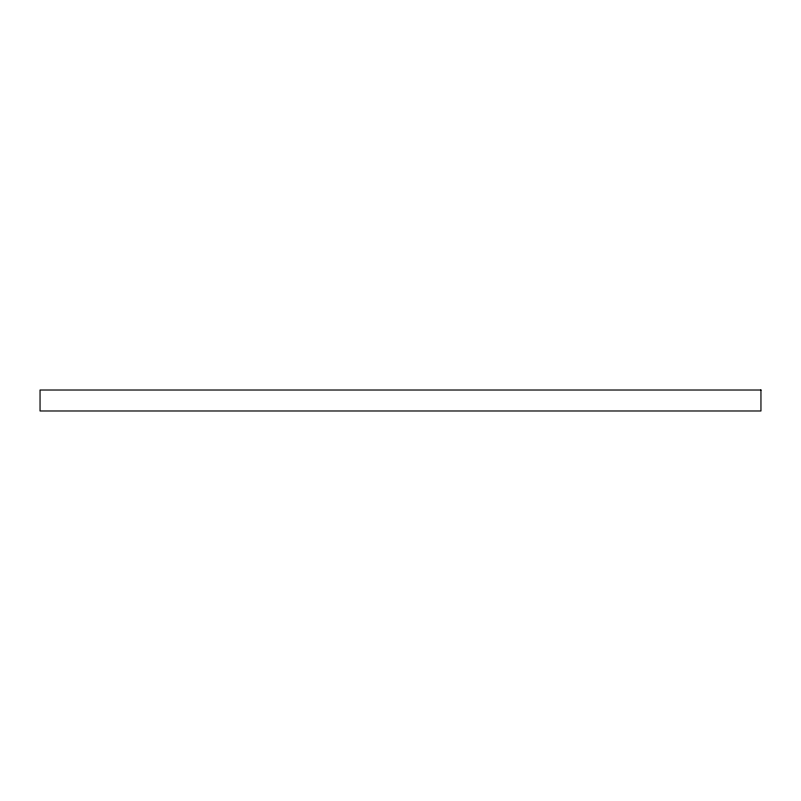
<?xml version="1.0" encoding="UTF-8"?>
<svg xmlns="http://www.w3.org/2000/svg" width="801" height="801" viewBox="0 0 801 801"><rect width="100%" height="100%" fill="white"/><g stroke="black" fill="none" stroke-linecap="round" stroke-linejoin="round"><path stroke-width="1.2" d="M760.95 390.017L40.05 390.017L40.05 410.983L760.95 410.983L760.95 390.017"/></g></svg>
